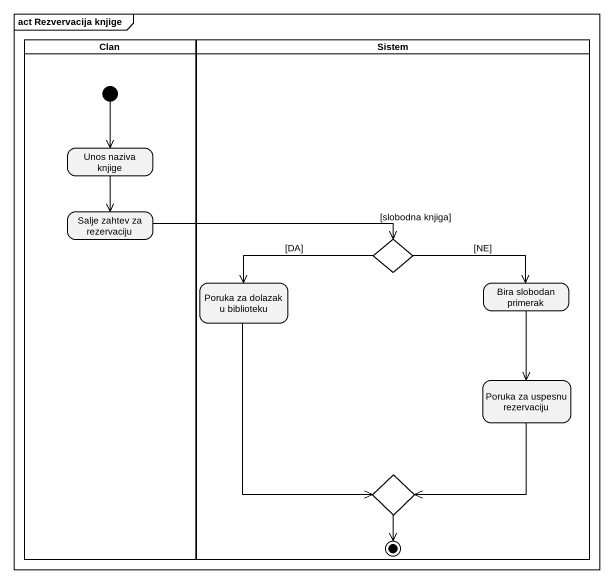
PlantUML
@startuml
mainframe act Rezvervacija knjige
hide empty description
state Clan <<partition>> {
  state "Unos naziva knjige" as Unos_naziva_knjige
  state "Salje zahtev za rezervaciju" as Salje_zahtev_za_rezervaciju
  [*] --> Unos_naziva_knjige
}
state Sistem <<partition>> {
  state choice1 <<choice>>
  state "Poruka za dolazak u biblioteku" as Poruka_za_dolazak_u
  state "Bira slobodan primerak" as Bira_slobodan_primerak
  state "Poruka za uspesnu rezervaciju" as Poruka_za_uspesnu
  state choice2 <<choice>>
  choice2 --> [*]
}
Unos_naziva_knjige --> Salje_zahtev_za_rezervaciju
Salje_zahtev_za_rezervaciju -right-> choice1 : [slobodna knjiga]
choice1 -left-> Poruka_za_dolazak_u : [DA]
choice1 -right-> Bira_slobodan_primerak : [NE]
Poruka_za_dolazak_u --> choice2
Bira_slobodan_primerak --> Poruka_za_uspesnu
Poruka_za_uspesnu --> choice2
@enduml
